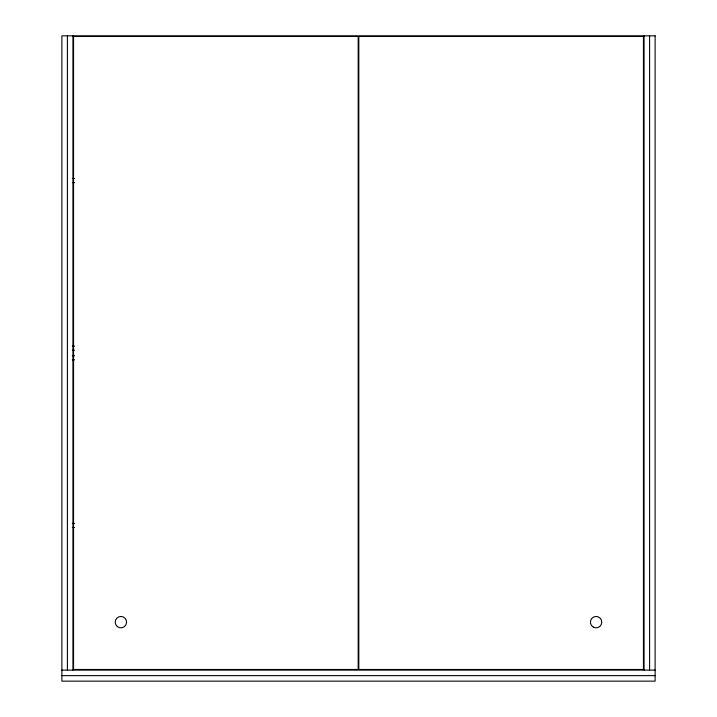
<?xml version="1.0" encoding="UTF-8"?>
<svg xmlns="http://www.w3.org/2000/svg" width="717" height="717" viewBox="0 0 717 717"><rect width="100%" height="100%" fill="white"/><g stroke="black" fill="none" stroke-linecap="round" stroke-linejoin="round"><path stroke-width="1.08" d="M72.327 178.479L74.559 178.479M72.327 182.584L74.559 182.584M72.327 346.114L74.559 346.114M72.327 350.219L74.559 350.219M72.327 355.74L74.559 355.74M72.327 359.844L74.559 359.844M72.327 523.374L74.559 523.374M72.327 527.479L74.559 527.479M61.886 670.108L655.114 670.108M61.886 675.629L655.114 675.629M649.593 35.85L649.593 670.108M644.072 35.85L644.072 670.108M72.928 35.85L72.928 670.108M67.407 35.85L67.407 670.108M655.114 35.85L61.886 35.85L61.886 681.15L655.114 681.15L655.114 35.85M358.186 36.477L73.555 36.477L73.555 669.472L358.186 669.472L358.186 36.477M643.445 36.477L358.814 36.477L358.814 669.472L643.445 669.472L643.445 36.477M593.264 627.07A5.682 5.682 0 0 0 601.796 622.141A5.682 5.682 0 0 0 593.264 617.22A5.682 5.682 0 0 0 593.264 627.07M117.454 626.667A5.682 5.682 0 0 0 126.533 622.858A5.682 5.682 0 0 0 118.69 616.898A5.682 5.682 0 0 0 117.454 626.667"/></g></svg>
